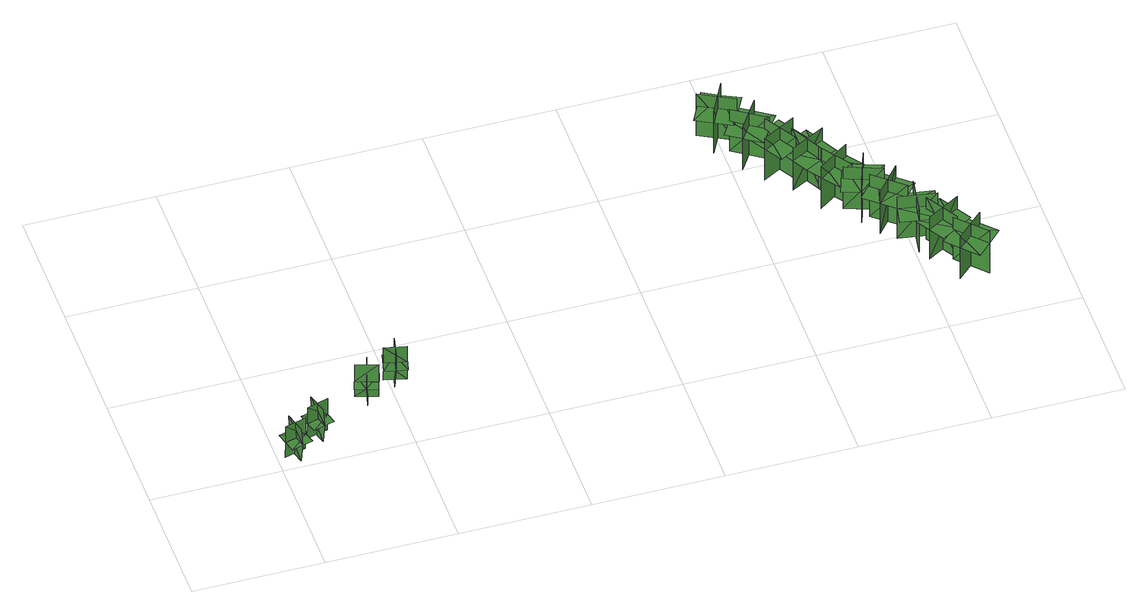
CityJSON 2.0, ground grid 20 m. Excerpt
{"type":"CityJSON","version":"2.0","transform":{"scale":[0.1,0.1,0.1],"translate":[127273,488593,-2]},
"CityObjects":{
"tree1":{"type":"SolitaryVegetationObject","geometry":[{"type":"MultiSurface","lod":"1","boundaries":[[[0,1,2]],[[0,2,3]],[[4,5,6]],[[4,6,7]],[[8,9,5]],[[8,5,4]],[[10,11,1]],[[10,1,0]],[[0,1,12]],[[0,12,13]],[[0,14,15]],[[0,15,1]]]}]},
"tree2":{"type":"SolitaryVegetationObject","geometry":[{"type":"MultiSurface","lod":"1","boundaries":[[[16,17,18]],[[16,18,19]],[[20,21,22]],[[20,22,23]],[[24,25,21]],[[24,21,20]],[[26,27,17]],[[26,17,16]],[[16,17,28]],[[16,28,29]],[[16,30,31]],[[16,31,17]]]}]},
"tree3":{"type":"SolitaryVegetationObject","geometry":[{"type":"MultiSurface","lod":"1","boundaries":[[[32,33,34]],[[32,34,35]],[[36,37,38]],[[36,38,39]],[[40,41,37]],[[40,37,36]],[[42,43,33]],[[42,33,32]],[[32,33,44]],[[32,44,45]],[[32,46,47]],[[32,47,33]]]}]},
"tree4":{"type":"SolitaryVegetationObject","geometry":[{"type":"MultiSurface","lod":"1","boundaries":[[[48,49,50]],[[48,50,51]],[[52,53,54]],[[52,54,55]],[[56,57,53]],[[56,53,52]],[[58,59,49]],[[58,49,48]],[[48,49,60]],[[48,60,61]],[[48,62,63]],[[48,63,49]]]}]},
"tree5":{"type":"SolitaryVegetationObject","geometry":[{"type":"MultiSurface","lod":"1","boundaries":[[[64,65,66]],[[64,66,67]],[[68,69,70]],[[68,70,71]],[[72,73,74]],[[72,74,75]],[[72,75,76]],[[72,76,77]]]}]},
"tree6":{"type":"SolitaryVegetationObject","geometry":[{"type":"MultiSurface","lod":"1","boundaries":[[[78,79,80]],[[78,80,81]],[[82,83,84]],[[82,84,85]],[[86,87,88]],[[86,88,89]],[[86,89,90]],[[86,90,91]]]}]},
"tree7":{"type":"SolitaryVegetationObject","geometry":[{"type":"MultiSurface","lod":"1","boundaries":[[[92,93,94]],[[92,94,95]],[[96,97,98]],[[96,98,99]],[[100,101,102]],[[100,102,103]],[[100,103,104]],[[100,104,105]]]}]},
"tree8":{"type":"SolitaryVegetationObject","geometry":[{"type":"MultiSurface","lod":"1","boundaries":[[[106,107,108]],[[106,108,109]],[[110,111,112]],[[110,112,113]],[[114,115,116]],[[114,116,117]],[[114,117,118]],[[114,118,119]]]}]},
"tree9":{"type":"SolitaryVegetationObject","geometry":[{"type":"MultiSurface","lod":"1","boundaries":[[[120,121,122]],[[120,122,123]],[[124,125,126]],[[124,126,127]],[[128,129,130]],[[128,130,131]],[[128,131,132]],[[128,132,133]]]}]},
"tree10":{"type":"SolitaryVegetationObject","geometry":[{"type":"MultiSurface","lod":"1","boundaries":[[[134,135,136]],[[134,136,137]],[[138,139,140]],[[138,140,141]],[[142,143,144]],[[142,144,145]],[[142,145,146]],[[142,146,147]]]}]},
"tree11":{"type":"SolitaryVegetationObject","geometry":[{"type":"MultiSurface","lod":"1","boundaries":[[[148,149,150]],[[148,150,151]],[[152,153,154]],[[152,154,155]],[[156,157,158]],[[156,158,159]],[[156,159,160]],[[156,160,161]]]}]},
"tree12":{"type":"SolitaryVegetationObject","geometry":[{"type":"MultiSurface","lod":"1","boundaries":[[[162,163,164]],[[162,164,165]],[[166,167,168]],[[166,168,169]],[[170,171,172]],[[170,172,173]],[[170,173,174]],[[170,174,175]]]}]},
"tree13":{"type":"SolitaryVegetationObject","geometry":[{"type":"MultiSurface","lod":"1","boundaries":[[[176,177,178]],[[176,178,179]],[[180,181,182]],[[180,182,183]],[[184,185,186]],[[184,186,187]],[[184,187,188]],[[184,188,189]]]}]},
"tree14":{"type":"SolitaryVegetationObject","geometry":[{"type":"MultiSurface","lod":"1","boundaries":[[[190,191,192]],[[190,192,193]],[[194,195,196]],[[194,196,197]],[[198,199,200]],[[198,200,201]],[[198,201,202]],[[198,202,203]]]}]}
},
"vertices":[
[44,31,41],[11,22,41],[16,5,41],[49,14,41],[33,11,41],[24,43,41],[22,43,72],[31,10,72],[31,10,10],[22,43,10],[44,33,10],[11,24,10],[11,22,72],[44,31,72],[39,48,41],[7,39,41],
[85,57,44],[52,47,44],[57,31,44],[90,40,44],[74,36,44],[65,69,44],[63,68,75],[72,36,75],[72,36,13],[63,68,13],[85,58,13],[52,49,13],[52,47,75],[85,57,75],[80,73,44],[48,64,44],
[155,93,41],[165,125,41],[149,130,41],[138,98,41],[144,114,41],[176,103,41],[177,105,72],[144,115,72],[144,115,10],[177,105,10],[156,92,10],[167,124,10],[165,125,72],[155,93,72],[171,87,41],[182,119,41],
[215,151,40],[207,118,40],[224,114,41],[232,147,41],[228,131,40],[195,139,40],[194,137,72],[227,129,72],[227,129,9],[194,137,9],[214,151,9],[205,118,9],[207,118,72],[215,151,72],[198,155,41],[190,122,41],
[826,459,10],[774,486,10],[774,486,92],[826,459,92],[814,496,10],[787,444,10],[787,444,92],[814,496,92],[814,496,69],[788,510,69],[761,458,69],[787,444,69],[813,430,69],[841,483,69],
[849,448,10],[816,399,10],[816,399,92],[849,448,92],[810,441,10],[859,408,10],[859,408,92],[810,441,92],[810,441,69],[794,416,69],[843,383,69],[859,408,69],[876,432,69],[827,465,69],
[891,399,8],[840,370,8],[840,370,90],[891,399,90],[853,410,8],[883,359,8],[883,359,90],[853,410,90],[853,410,67],[827,395,67],[857,344,67],[883,359,67],[908,373,67],[878,424,67],
[873,338,8],[925,366,8],[925,366,90],[873,338,90],[911,326,8],[883,378,8],[883,378,90],[911,326,90],[911,326,67],[937,340,67],[909,392,67],[883,378,67],[857,364,67],[885,312,67],
[947,323,8],[899,289,8],[899,289,90],[947,323,90],[908,330,8],[943,282,8],[943,282,90],[908,330,90],[908,330,67],[884,313,67],[919,265,67],[943,282,67],[967,299,67],[932,347,67],
[929,279,9],[984,258,9],[984,258,91],[929,279,91],[945,243,9],[965,298,9],[965,298,91],[945,243,91],[945,243,68],[972,233,68],[993,288,68],[965,298,68],[937,309,68],[917,253,68],
[960,251,10],[1005,213,10],[1005,213,92],[960,251,92],[963,212,10],[1001,257,10],[1001,257,92],[963,212,92],[963,212,69],[986,193,69],[1024,238,69],[1001,257,69],[979,276,69],[941,231,69],
[1015,218,10],[1005,159,10],[1005,159,92],[1015,218,92],[983,195,10],[1041,185,10],[1041,185,92],[983,195,92],[983,195,69],[978,166,69],[1036,156,69],[1041,185,69],[1046,214,69],[988,224,69],
[1015,141,9],[1066,171,9],[1066,171,91],[1015,141,91],[1053,131,9],[1023,182,9],[1023,182,91],[1053,131,91],[1053,131,68],[1078,146,68],[1048,197,68],[1023,182,68],[998,167,68],[1028,116,68],
[1086,129,9],[1044,89,9],[1044,89,91],[1086,129,91],[1047,131,9],[1088,88,9],[1088,88,91],[1047,131,91],[1047,131,68],[1026,110,68],[1067,67,68],[1088,88,68],[1109,108,68],[1068,151,68]
]}
